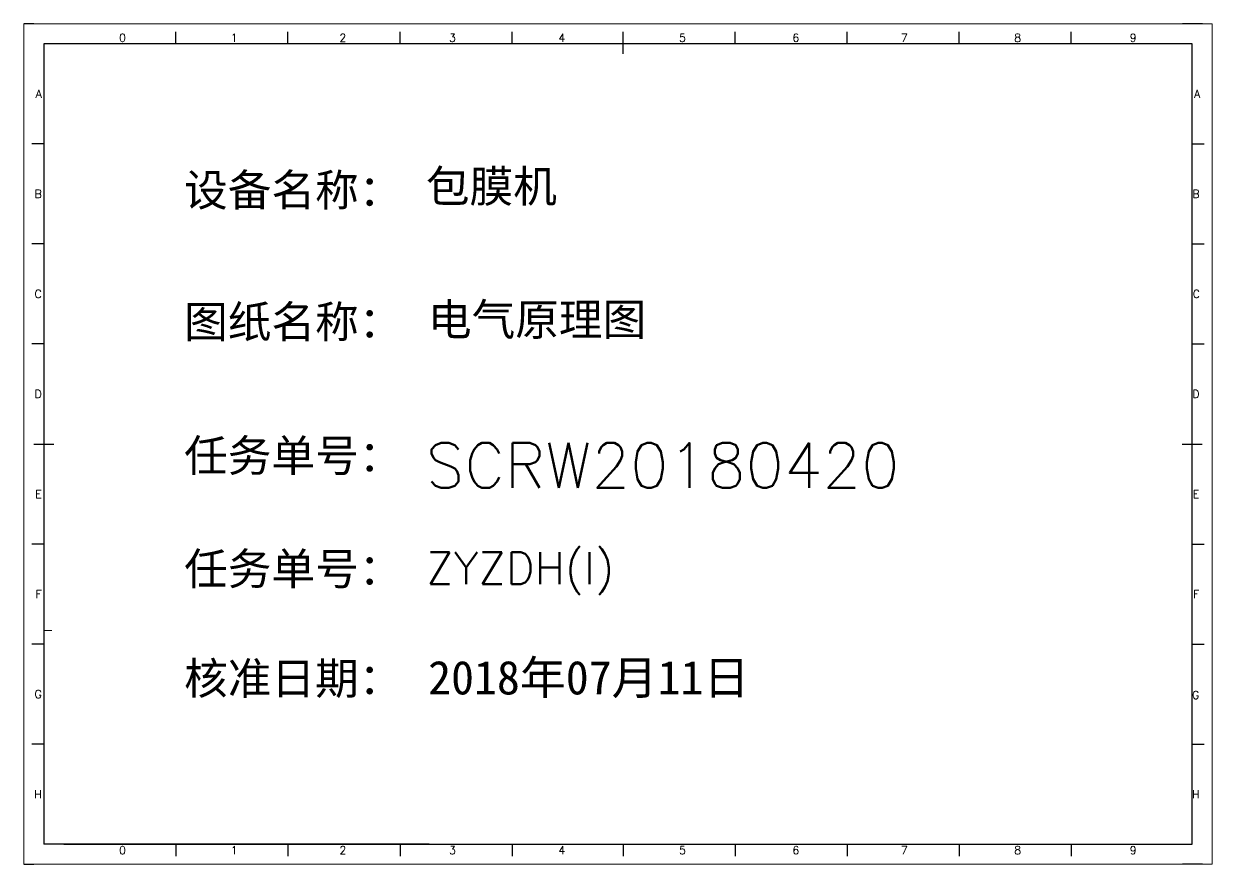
# Model space of a CAD drawing. Extents: x 49673 to 52330, y -5620 to -4375.
# Drawn here: x 49675.4 to 49972.4, y -4584.8 to -4374.8 of the extents above; entities that cross this region are included whole.
import ezdxf
from ezdxf.enums import TextEntityAlignment as Align

# ---------------------------------------------------------------- set-up
doc = ezdxf.new("R2010")
doc.units = 0
doc.header["$MEASUREMENT"] = 0
doc.layers.add('AE_BOR', color=1, linetype='Continuous')
doc.layers.add('电气图内容', color=7, linetype='Continuous')
doc.styles.get("Standard").update_dxf_attribs({"font": 'txt.shx'})
doc.styles.add('WD', font='simplex.shx', dxfattribs={"bigfont": 'gbcbig.shx'})

msp = doc.modelspace()

# ---------------------------------------------------------------- linework, layer by layer
for p, q in [((49967.38, -4379.8), (49680.38, -4379.8)), ((49680.38, -4379.8), (49680.38, -4579.8)), ((49967.38, -4579.8), (49967.38, -4379.8)), ((49685.41, -4579.8), (49964.91, -4579.8)), ((49806.18, -4579.8), (49866.13, -4579.8)), ((49866.13, -4579.8), (49934.92, -4579.8))]:
    msp.add_line(p, q)
at = {"lineweight": 9, "ltscale": 0.1}
for p, q in [((49680.38, -4526.37), (49682.38, -4526.37)), ((49776.72, -4579.8), (49806.18, -4579.8)), ((49804.82, -4579.8), (49804.82, -4579.8)), ((49804.82, -4579.8), (49804.82, -4579.8)), ((49804.82, -4579.8), (49804.82, -4579.8)), ((49804.82, -4579.8), (49804.82, -4579.8))]:
    msp.add_line(p, q, dxfattribs=at)
at = {"color": 0, "ltscale": 2}
for p, q in [((49967.38, -4579.8), (49967.38, -4558.35)), ((49776.72, -4579.8), (49680.38, -4579.8)), ((49934.92, -4579.8), (49964.91, -4579.8)), ((49934.92, -4579.8), (49967.38, -4579.8))]:
    msp.add_line(p, q, dxfattribs=at)
at = {"layer": 'AE_BOR', "lineweight": 30}
for p, q in [((49677.91, -4374.8), (49675.38, -4374.8)), ((49969.91, -4374.8), (49964.91, -4374.8)), ((49675.38, -4584.8), (49677.91, -4584.8)), ((49969.91, -4584.8), (49964.91, -4584.8))]:
    msp.add_line(p, q, dxfattribs=at)
at = {"layer": 'AE_BOR', "color": 1, "lineweight": 15}
for p, q in [((49675.38, -4374.8), (49972.38, -4374.8)), ((49675.38, -4584.8), (49675.38, -4374.8)), ((49972.38, -4374.8), (49972.38, -4584.8)), ((49972.38, -4584.8), (49675.38, -4584.8))]:
    msp.add_line(p, q, dxfattribs=at)
at = {"layer": 'AE_BOR'}
for p, q in [((49713.41, -4379.8), (49713.41, -4376.8)), ((49741.41, -4379.8), (49741.41, -4376.8)), ((49769.41, -4379.8), (49769.41, -4376.8)), ((49797.41, -4379.8), (49797.41, -4376.8)), ((49825.16, -4379.8), (49825.16, -4376.8)), ((49853.16, -4379.8), (49853.16, -4376.8)), ((49881.16, -4379.8), (49881.16, -4376.8)), ((49909.16, -4379.8), (49909.16, -4376.8)), ((49937.16, -4379.8), (49937.16, -4376.8)), ((49680.38, -4404.8), (49677.38, -4404.8)), ((49967.38, -4404.8), (49970.38, -4404.8)), ((49680.38, -4429.8), (49677.38, -4429.8)), ((49967.38, -4429.8), (49970.38, -4429.8)), ((49680.38, -4454.8), (49677.38, -4454.8)), ((49967.38, -4454.8), (49970.38, -4454.8)), ((49680.38, -4504.8), (49677.38, -4504.8)), ((49967.38, -4504.8), (49970.38, -4504.8)), ((49680.38, -4529.8), (49677.38, -4529.8)), ((49967.38, -4529.8), (49970.38, -4529.8)), ((49680.38, -4554.8), (49677.38, -4554.8)), ((49967.38, -4554.8), (49970.38, -4554.8)), ((49713.41, -4579.8), (49713.41, -4582.8)), ((49741.41, -4579.8), (49741.41, -4582.8)), ((49769.41, -4579.8), (49769.41, -4582.8)), ((49797.41, -4579.8), (49797.41, -4582.8)), ((49825.16, -4579.8), (49825.16, -4582.8)), ((49853.16, -4579.8), (49853.16, -4582.8)), ((49881.16, -4579.8), (49881.16, -4582.8)), ((49909.16, -4579.8), (49909.16, -4582.8)), ((49937.16, -4579.8), (49937.16, -4582.8))]:
    msp.add_line(p, q, dxfattribs=at)
at = {"layer": 'AE_BOR', "color": 2, "lineweight": 30}
for p, q in [((49825.16, -4382.3), (49825.16, -4377.3)), ((49677.88, -4479.8), (49682.88, -4479.8)), ((49964.88, -4479.8), (49969.88, -4479.8)), ((49825.16, -4579.8), (49825.16, -4582.3))]:
    msp.add_line(p, q, dxfattribs=at)

# ---------------------------------------------------------------- texts
at = {"color": 3, "lineweight": 211, "insert": (49776.38, -4444.68), "char_height": 8, "width": 103.4463, "attachment_point": 1}
msp.add_mtext('{\\fSimSun|b1|i0|c134|p2;\\C256;电气原理图}', dxfattribs=at)
at = {"layer": 'AE_BOR', "style": 'WD'}
for s, p in [('0', (49700.05, -4379.3)), ('1', (49727.98, -4379.3)), ('2', (49755.13, -4379.3)), ('3', (49782.53, -4379.3)), ('4', (49809.83, -4379.3)), ('5', (49839.98, -4379.3)), ('6', (49868.32, -4379.3)), ('7', (49895.42, -4379.3)), ('8', (49923.75, -4379.3)), ('9', (49952.61, -4379.3)), ('0', (49700.05, -4582.3)), ('1', (49727.98, -4582.3)), ('2', (49755.13, -4582.3)), ('3', (49782.53, -4582.3)), ('4', (49809.83, -4582.3)), ('5', (49839.98, -4582.3)), ('6', (49868.32, -4582.3)), ('7', (49895.42, -4582.3)), ('8', (49923.75, -4582.3)), ('9', (49952.61, -4582.3))]:
    msp.add_text(s, height=2, dxfattribs=at).set_placement(p, align=Align.CENTER)
for s, p in [('A', (49679.88, -4392.3)), ('A', (49969.41, -4392.3)), ('B', (49679.88, -4417.3)), ('B', (49969.22, -4417.3)), ('C', (49679.88, -4442.3)), ('C', (49969.31, -4442.3)), ('D', (49679.88, -4467.3)), ('D', (49969.22, -4467.3)), ('E', (49679.88, -4492.3)), ('E', (49969.12, -4492.3)), ('F', (49679.88, -4517.3)), ('F', (49969.12, -4517.3)), ('F', (49969.12, -4517.3)), ('G', (49679.88, -4542.3)), ('G', (49969.12, -4542.52)), ('H', (49679.88, -4567.3)), ('H', (49969.22, -4567.3))]:
    msp.add_text(s, height=2, dxfattribs=at).set_placement(p, align=Align.MIDDLE_RIGHT)
at = {"layer": '电气图内容', "color": 7, "attachment_point": 1}
for s, insert, char_height in [('{\\f宋体|b0|i0|c134|p2;包膜机}', (49775.87, -4411.4), 8), ('设备名称：', (49715.45, -4412.34), 8), ('图纸名称：', (49715.45, -4445.25), 8), ('任务单号：', (49715.45, -4478.71), 8), ('SCRW20180420', (49775.87, -4479.53), 11.2266), ('{\\C256;ZYZDH(I)}', (49775.98, -4506.82), 8), ('任务单号：', (49715.45, -4506.99), 8), ('核准日期：', (49715.45, -4534.36), 8), ('{\\fKaiTi_GB2312|b0|i0|c134|p49;\\C256;2018\\fSimSun|b0|i0|c134|p2;年\\fKaiTi_GB2312|b0|i0|c134|p49;07\\fSimSun|b0|i0|c134|p2;月\\fKaiTi_GB2312|b0|i0|c134|p49;11\\fSimSun|b0|i0|c134|p2;日}', (49776.44, -4533.95), 8.41995)]:
    msp.add_mtext(s, dxfattribs=dict(at, insert=insert, char_height=char_height))

doc.saveas('drawing.dxf')
